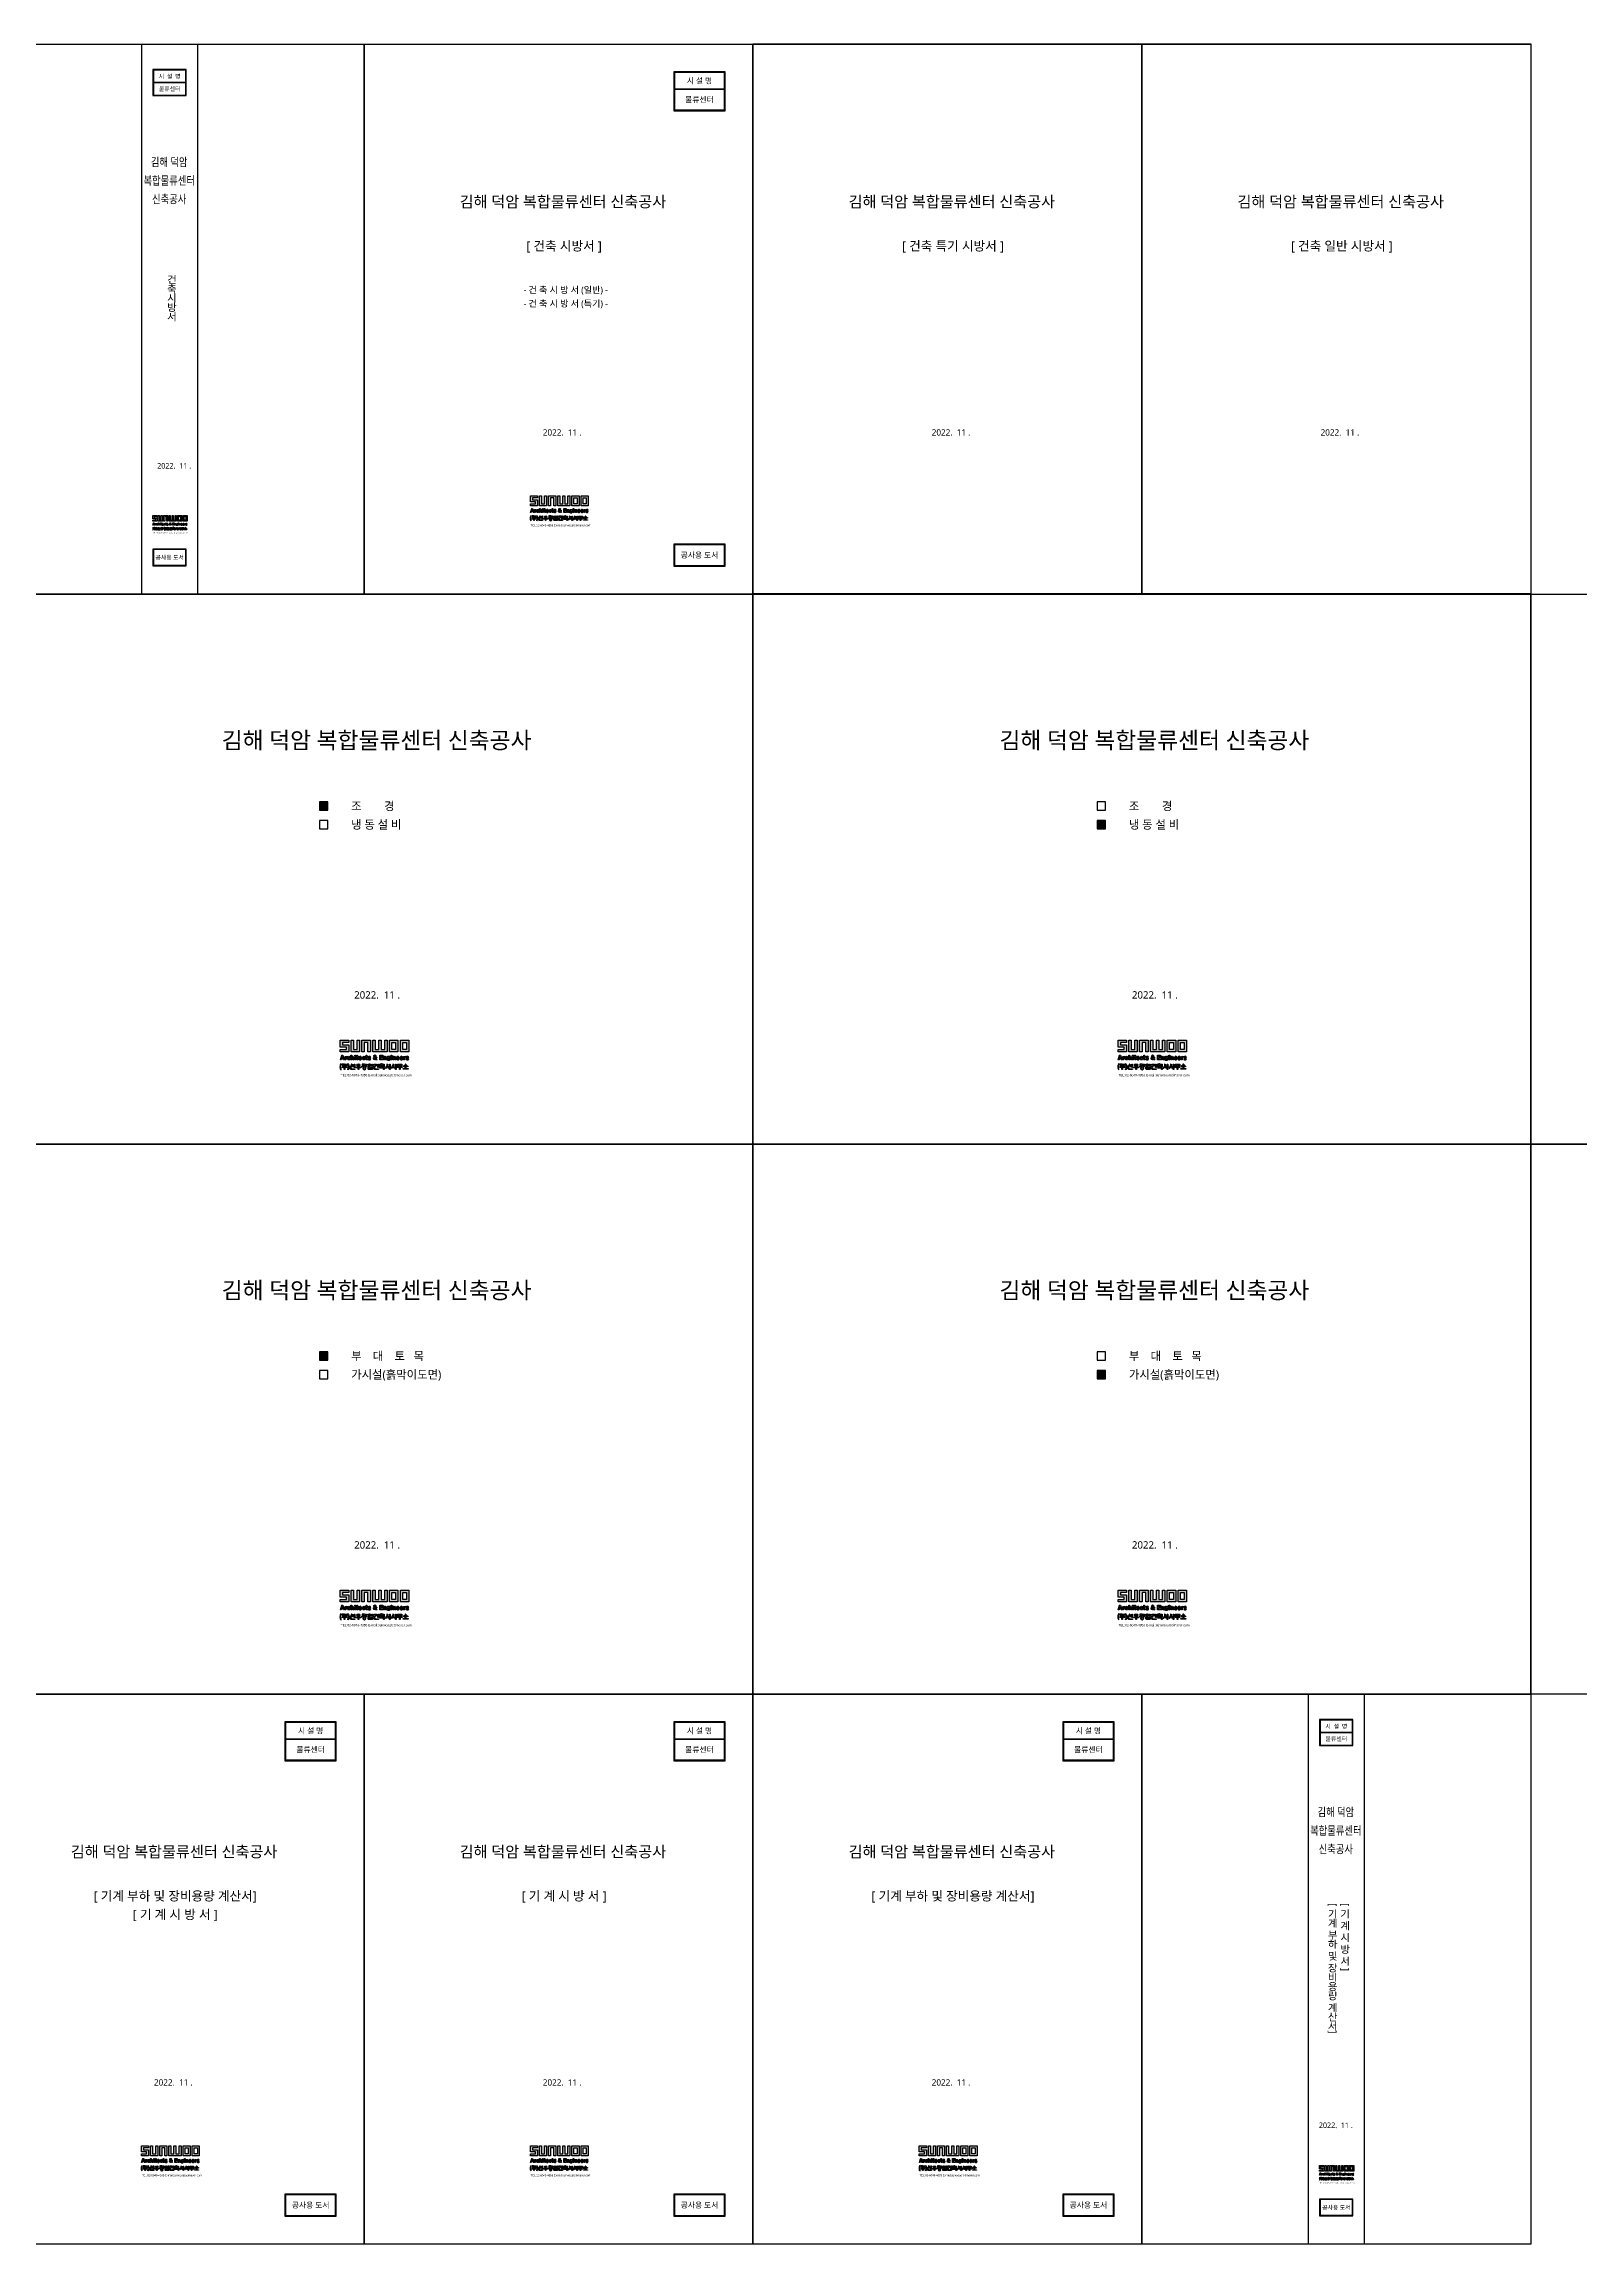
# Model space of a CAD drawing. Header units: millimetres. Extents: x 9953664 to 12293390, y 890820 to 1568026.
# Drawn here: x 11410210 to 11575992, y 1099022 to 1336622 of the extents above; entities that cross this region are included whole.
import ezdxf
from ezdxf.enums import TextEntityAlignment as Align

# ---------------------------------------------------------------- set-up
doc = ezdxf.new("R2010")
doc.units = ezdxf.units.MM
doc.header["$LTSCALE"] = 200
doc.layers.get('DEFPOINTS').update_dxf_attribs({"color": 171})
for name, color, linetype in [('A1', 6, 'Continuous'), ('text', 3, 'Continuous'), ('TIT', 7, 'Continuous')]:
    doc.layers.add(name, color=color, linetype=linetype)
doc.styles.add('@나눔바른고딕', font='')
doc.styles.add('CGS', font='cgse', dxfattribs={"bigfont": 'cgs'})
doc.styles.add('나눔바른고딕', font='')
doc.styles.get('@나눔바른고딕').set_extended_font_data('@NanumBarunGothic')
doc.styles.get('나눔바른고딕').set_extended_font_data('NanumBarunGothic')

# ---------------------------------------------------------------- blocks, each defined once
blk = doc.blocks.new('A$C43CE3710')
at = {"layer": 'A1'}
h = blk.add_hatch(color=164, dxfattribs=at)
h.dxf.hatch_style = 1
h.paths.add_polyline_path([(34767, 10097), (36861, 10097), (36861, 6171), (34767, 6171)], flags=16)
h.paths.add_polyline_path([(33459, 11406), (38170, 11406), (38170, 4862), (33459, 4862)])
h.paths.add_polyline_path([(28747, 10097), (30841, 10097), (30841, 6171), (28747, 6171)], flags=16)
h.paths.add_polyline_path([(27439, 11406), (32150, 11406), (32150, 4862), (27439, 4862)])
h.paths.add_polyline_path([(18060, 11406), (19369, 11406), (19369, 6171), (21441, 6171), (21441, 11406), (22749, 11406), (22749, 6171), (24821, 6171), (24821, 11406), (26130, 11406), (26130, 4862), (18060, 4862)])
h.paths.add_polyline_path([(12040, 4862), (12040, 11406), (16751, 11406), (16751, 4862), (15442, 4862), (15442, 10097), (13349, 10097), (13349, 4862)])
h.paths.add_polyline_path([(6020, 11406), (7329, 11406), (7329, 6171), (9423, 6171), (9423, 11406), (10731, 11406), (10731, 4862), (6020, 4862)])
h.paths.add_polyline_path([(0, 11406), (4711, 11406), (4711, 10097), (1309, 10097), (1309, 8788), (4711, 8788), (4711, 4862), (0, 4862), (0, 6171), (3403, 6171), (3403, 7479), (0, 7479)])
h = blk.add_hatch(color=252, dxfattribs=at)
h.dxf.hatch_style = 1
h.paths.add_polyline_path([(1448, 3097), (881, 3097), (52, 480), (555, 480), (721, 1003), (1607, 1003), (1773, 480), (2276, 480)])
h.paths.add_polyline_path([(873, 1483), (1164, 2403), (1455, 1483)], flags=16)
h.paths.add_polyline_path([(3644, 1924), (3644, 2458, 0.39079318), (3083, 2079), (3083, 2399), (2647, 2399), (2647, 480), (3083, 480), (3083, 1475, -0.48532001)])
h.paths.add_polyline_path([(5320, 2203, 0.24972359), (4774, 2464, 0.23418336), (4266, 2233, 0.16477702), (3989, 1439, 0.17273256), (4229, 676, 0.24203289), (4774, 414, 0.225337), (5320, 694, 0.09263325), (5526, 1178), (5121, 1178, -0.08651971), (5017, 970, -0.23828595), (4774, 846, -0.24030148), (4570, 965, -0.12391955), (4469, 1424, -0.14389496), (4589, 1884, -0.24232051), (4774, 2014, -0.20512917), (5012, 1919, -0.07566325), (5109, 1745), (5528, 1745, 0.10173738)])
h.paths.add_polyline_path([(7489, 1832), (7489, 480), (7053, 480), (7053, 1715, 0.49154519), (6669, 1982, 0.30989887), (6399, 1567), (6399, 480), (5963, 480), (5963, 3097), (6399, 3097), (6399, 2151, -0.79372345)])
h.paths.add_polyline_path([(8536, 2399), (8100, 2399), (8100, 480), (8536, 480)])
h.paths.add_polyline_path([(8536, 3097), (8100, 3097), (8100, 2617), (8536, 2617)])
h.paths.add_polyline_path([(9954, 2421), (9649, 2421), (9649, 3097), (9212, 3097), (9212, 2421), (8973, 2421), (8973, 2072), (9212, 2072), (9212, 959, 0.49773156), (9954, 432), (9954, 813, -0.55484251), (9649, 1003), (9649, 2072), (9954, 2072)])
h.paths.add_polyline_path([(11673, 2203, 0.24972359), (11128, 2464, 0.23418336), (10620, 2233, 0.16477702), (10343, 1439, 0.17273256), (10583, 676, 0.24203289), (11128, 414, 0.225337), (11673, 694, 0.06770676), (11842, 1041), (11416, 1041, -0.03119568), (11370, 970, -0.23828595), (11128, 846, -0.24030148), (10924, 965, -0.0918657), (10827, 1303), (11903, 1303, 0.19272497)])
h.paths.add_polyline_path([(11365, 1919, -0.11258812), (11489, 1652), (10847, 1652, -0.08738837), (10965, 1919, -0.19852825), (11128, 2014, -0.20512917)], flags=16)
h.paths.add_polyline_path([(13611, 2203, 0.24972359), (13066, 2464, 0.23418336), (12558, 2233, 0.16477702), (12281, 1439, 0.17273256), (12521, 676, 0.24203289), (13066, 414, 0.225337), (13611, 694, 0.09263325), (13818, 1178), (13412, 1178, -0.08651971), (13308, 970, -0.23828595), (13066, 846, -0.24030148), (12862, 965, -0.12391955), (12761, 1424, -0.14389496), (12881, 1884, -0.24232051), (13066, 2014, -0.20512917), (13303, 1919, -0.07566325), (13400, 1745), (13820, 1745, 0.10173738)])
h.paths.add_polyline_path([(15079, 2421), (14773, 2421), (14773, 3097), (14337, 3097), (14337, 2421), (14097, 2421), (14097, 2072), (14337, 2072), (14337, 959, 0.49773156), (15079, 432), (15079, 813, -0.55484251), (14773, 1003), (14773, 2072), (15079, 2072)])
h.paths.add_polyline_path([(16226, 2464, 0.30095953), (15601, 2067, 0.29674977), (15701, 1439, 0.08775406), (16003, 1282), (16477, 1152, -0.66792302), (16513, 871, -0.27917258), (16019, 883, -0.31504862), (15932, 1095), (15466, 1095, 0.32248309), (15920, 480, 0.18640092), (16622, 480, 0.27462993), (17016, 1003, 0.36496165), (16567, 1616), (16072, 1758, -0.67946351), (16048, 2016, -0.29598407), (16481, 1971, -0.26431808), (16543, 1815), (16980, 1815, 0.37920288)])
h.paths.add_polyline_path([(19860, 2528, 1.07265679), (18695, 2528, 0.12743598), (18904, 1966, 0.14414264), (18490, 1541, 0.85879956), (19707, 642, 0.01397692), (19781, 710), (19942, 480), (20474, 480), (20065, 1062, 0.11799367), (20324, 1854), (19928, 1854, -0.08565869), (19818, 1414), (19493, 1876, 0.24595207)])
h.paths.add_polyline_path([(19274, 2189), (19148, 2368, -0.19347712), (19151, 2667, -0.56799569), (19436, 2667, -0.35312605), (19357, 2269)], flags=16)
h.paths.add_polyline_path([(19134, 1637), (19550, 1040, 0.00203643), (19403, 917, -0.38091122), (18940, 980, -0.37397785), (19003, 1517)], flags=16)
h.paths.add_polyline_path([(23570, 2072), (22457, 2072), (22457, 2617), (23657, 2617), (23657, 3097), (21977, 3097), (21977, 480), (23657, 480), (23657, 916), (22457, 916), (22457, 1636), (23570, 1636)])
h.paths.add_polyline_path([(24838, 1982, -0.49154519), (25222, 1715), (25222, 480), (25658, 480), (25658, 1832, 0.79372345), (24568, 2151), (24568, 2421), (24132, 2421), (24132, 480), (24568, 480), (24568, 1567, -0.30989887)])
h.paths.add_polyline_path([(26315, 2226, 0.31359213), (26308, 837, 0.50092773), (27252, 843), (27310, 916), (27310, 728, -0.65970425), (26618, 523), (26136, 523, 0.3129269), (26646, 32, 0.28204385), (27586, 310, 0.18965059), (27746, 775), (27746, 2421), (27310, 2421), (27310, 2110, 0.58138937)])
h.paths.add_polyline_path([(27175, 1882, -0.31781328), (27175, 1174, -0.49640213), (26649, 1178, -0.25488513), (26649, 1879, -0.48857146)], flags=16)
h.paths.add_polyline_path([(28761, 3097), (28325, 3097), (28325, 2617), (28761, 2617)])
h.paths.add_polyline_path([(28761, 2399), (28325, 2399), (28325, 480), (28761, 480)])
h.paths.add_polyline_path([(30892, 1832), (30892, 480), (30455, 480), (30455, 1715, 0.49154519), (30071, 1982, 0.30989887), (29801, 1567), (29801, 480), (29365, 480), (29365, 2421), (29801, 2421), (29801, 2151, -0.79372345)])
h.paths.add_polyline_path([(32656, 2203, 0.24972359), (32111, 2464, 0.23418336), (31602, 2233, 0.16477702), (31325, 1439, 0.17273256), (31565, 676, 0.24203289), (32111, 414, 0.225337), (32656, 694, 0.06770676), (32825, 1041), (32399, 1041, -0.03119568), (32353, 970, -0.23828595), (32111, 846, -0.24030148), (31906, 965, -0.0918657), (31809, 1303), (32885, 1303, 0.19272497)])
h.paths.add_polyline_path([(31829, 1652, -0.08738837), (31948, 1919, -0.19852825), (32111, 2014, -0.20512917), (32348, 1919, -0.11258812), (32472, 1652)], flags=16)
h.paths.add_polyline_path([(34588, 2203, 0.24972359), (34043, 2464, 0.23418336), (33535, 2233, 0.16477702), (33258, 1439, 0.17273256), (33498, 676, 0.24203289), (34043, 414, 0.225337), (34588, 694, 0.06770676), (34757, 1041), (34331, 1041, -0.03119568), (34285, 970, -0.23828595), (34043, 846, -0.24030148), (33839, 965, -0.0918657), (33742, 1303), (34818, 1303, 0.19272497)])
h.paths.add_polyline_path([(33762, 1652, -0.08738837), (33880, 1919, -0.19852825), (34043, 2014, -0.20512917), (34280, 1919, -0.11258812), (34404, 1652)], flags=16)
h.paths.add_polyline_path([(36295, 1924), (36295, 2458, 0.39079318), (35734, 2079), (35734, 2399), (35298, 2399), (35298, 480), (35734, 480), (35734, 1475, -0.48532001)])
h.paths.add_polyline_path([(37686, 1616), (37192, 1758, -0.67946351), (37167, 2016, -0.29598407), (37601, 1971, -0.26431808), (37663, 1815), (38100, 1815, 0.37920288), (37345, 2464, 0.30095953), (36720, 2067, 0.29674977), (36820, 1439, 0.08775406), (37123, 1282), (37597, 1152, -0.66792302), (37633, 871, -0.27917258), (37139, 883, -0.31504862), (37052, 1095), (36586, 1095, 0.32248309), (37039, 480, 0.18640092), (37741, 480, 0.27462993), (38136, 1003, 0.36496165)])
at = {"layer": 'A1', "color": 252}
blk.add_line((881, 3097), (52, 480), dxfattribs=at)
at = {"layer": 'A1', "color": 164}
for points in [[(0, 11406), (4711, 11406), (4711, 10097), (1309, 10097), (1309, 8788), (4711, 8788), (4711, 4862), (0, 4862), (0, 6171), (3403, 6171), (3403, 7479), (0, 7479)], [(6020, 11406), (7329, 11406), (7329, 6171), (9423, 6171), (9423, 11406), (10731, 11406), (10731, 4862), (6020, 4862)], [(12040, 4862), (12040, 11406), (16751, 11406), (16751, 4862), (15442, 4862), (15442, 10097), (13349, 10097), (13349, 4862)], [(18060, 11406), (19369, 11406), (19369, 6171), (21441, 6171), (21441, 11406), (22749, 11406), (22749, 6171), (24821, 6171), (24821, 11406), (26130, 11406), (26130, 4862), (18060, 4862)], [(27439, 11406), (32150, 11406), (32150, 4862), (27439, 4862)], [(28747, 10097), (30841, 10097), (30841, 6171), (28747, 6171)], [(33459, 11406), (38170, 11406), (38170, 4862), (33459, 4862)], [(34767, 10097), (36861, 10097), (36861, 6171), (34767, 6171)]]:
    blk.add_lwpolyline(points, close=True, dxfattribs=at)
at = {"layer": 'A1', "color": 252}
for points in [[(52, 480), (881, 3097), (1448, 3097), (2276, 480), (1773, 480), (1607, 1003), (721, 1003), (555, 480)], [(1164, 2403), (873, 1483), (1455, 1483)], [(8100, 3097), (8536, 3097), (8536, 2617), (8100, 2617)], [(8100, 2399), (8536, 2399), (8536, 480), (8100, 480)], [(21977, 3097), (23657, 3097), (23657, 2617), (22457, 2617), (22457, 2072), (23570, 2072), (23570, 1636), (22457, 1636), (22457, 916), (23657, 916), (23657, 480), (21977, 480)], [(28325, 3097), (28761, 3097), (28761, 2617), (28325, 2617)], [(28325, 2399), (28761, 2399), (28761, 480), (28325, 480)]]:
    blk.add_lwpolyline(points, close=True, dxfattribs=at)
for points in [[(2647, 2399), (3083, 2399), (3083, 2079, -0.39079318), (3644, 2458), (3644, 1924, 0.48001727), (3083, 1483), (3083, 480), (2647, 480)], [(5109, 1745, 0.07566325), (5012, 1919, 0.20512917), (4774, 2014, 0.19852825), (4611, 1919, 0.15640875), (4469, 1424, 0.12391955), (4570, 965, 0.24030148), (4774, 846, 0.23828595), (5017, 970, 0.08651971), (5121, 1178), (5526, 1178, -0.09263325), (5320, 694, -0.225337), (4774, 414, -0.24203289), (4229, 676, -0.17273256), (3989, 1439, -0.15522161), (4237, 2194, -0.25473928), (4774, 2464, -0.24972359), (5320, 2203, -0.10173738), (5528, 1745)], [(5963, 3097), (6399, 3097), (6399, 2151, -0.79372345), (7489, 1832), (7489, 480), (7053, 480), (7053, 1715, 0.49154519), (6669, 1982, 0.30989887), (6399, 1567), (6399, 480), (5963, 480)], [(8973, 2421), (9212, 2421), (9212, 3097), (9649, 3097), (9649, 2421), (9954, 2421), (9954, 2072), (9649, 2072), (9649, 1003, 0.55484251), (9954, 813), (9954, 432, -0.49773156), (9212, 959), (9212, 2072), (8973, 2072)], [(10343, 1439, 0.17273256), (10583, 676, 0.24203289), (11128, 414, 0.225337), (11673, 694, 0.06770676), (11842, 1041), (11416, 1041, -0.03119568), (11370, 970, -0.23828595), (11128, 846, -0.24030148), (10924, 965, -0.0918657), (10827, 1303), (11903, 1303, 0.19272497), (11673, 2203, 0.24972359), (11128, 2464, 0.25473928), (10591, 2194, 0.15522161)], [(13400, 1745, 0.07566325), (13303, 1919, 0.20512917), (13066, 2014, 0.19852825), (12903, 1919, 0.15640875), (12761, 1424, 0.12391955), (12862, 965, 0.24030148), (13066, 846, 0.23828595), (13308, 970, 0.08651971), (13412, 1178), (13818, 1178, -0.09263325), (13611, 694, -0.225337), (13066, 414, -0.24203289), (12521, 676, -0.17273256), (12281, 1439, -0.15522161), (12529, 2194, -0.25473928), (13066, 2464, -0.24972359), (13611, 2203, -0.10173738), (13820, 1745)], [(14097, 2421), (14337, 2421), (14337, 3097), (14773, 3097), (14773, 2421), (15079, 2421), (15079, 2072), (14773, 2072), (14773, 1003, 0.55484251), (15079, 813), (15079, 432, -0.49773156), (14337, 959), (14337, 2072), (14097, 2072)], [(16543, 1815), (16980, 1815, 0.37920288), (16226, 2464, 0.2988451), (15603, 2072, 0.29918144), (15701, 1439, 0.08775406), (16003, 1282), (16477, 1152, -0.66792302), (16513, 871, -0.27917258), (16019, 883, -0.31504862), (15932, 1095), (15466, 1095, 0.32248309), (15920, 480, 0.18640092), (16622, 480, 0.27462993), (17016, 1003, 0.36496165), (16567, 1616), (16072, 1758, -0.67946351), (16048, 2016, -0.29598407), (16481, 1971, -0.26431808)], [(19148, 2368, -0.19347712), (19151, 2667, -0.56799569), (19436, 2667, -0.35312605), (19357, 2269), (19274, 2189)], [(24132, 2421), (24568, 2421), (24568, 2151, -0.79372345), (25658, 1832), (25658, 480), (25222, 480), (25222, 1715, 0.49154519), (24838, 1982, 0.30989887), (24568, 1567), (24568, 480), (24132, 480)], [(26649, 1879, 0.25488513), (26649, 1178, 0.49640213), (27175, 1174, 0.31781328), (27175, 1882, 0.48857146)], [(29365, 2421), (29801, 2421), (29801, 2151, -0.79372345), (30892, 1832), (30892, 480), (30455, 480), (30455, 1715, 0.49154519), (30071, 1982, 0.30989887), (29801, 1567), (29801, 480), (29365, 480)], [(31325, 1439, 0.17273256), (31565, 676, 0.24203289), (32111, 414, 0.225337), (32656, 694, 0.06770676), (32825, 1041), (32399, 1041, -0.03119568), (32353, 970, -0.23828595), (32111, 846, -0.24030148), (31906, 965, -0.0918657), (31809, 1303), (32885, 1303, 0.19272497), (32656, 2203, 0.24972359), (32111, 2464, 0.25473928), (31573, 2194, 0.15522161)], [(33258, 1439, 0.17273256), (33498, 676, 0.24203289), (34043, 414, 0.225337), (34588, 694, 0.06770676), (34757, 1041), (34331, 1041, -0.03119568), (34285, 970, -0.23828595), (34043, 846, -0.24030148), (33839, 965, -0.0918657), (33742, 1303), (34818, 1303, 0.19272497), (34588, 2203, 0.24972359), (34043, 2464, 0.25473928), (33506, 2194, 0.15522161)], [(35298, 2399), (35734, 2399), (35734, 2079, -0.39079318), (36295, 2458), (36295, 1924, 0.48001727), (35734, 1483), (35734, 480), (35298, 480)], [(37663, 1815), (38100, 1815, 0.37920288), (37345, 2464, 0.2988451), (36722, 2072, 0.29918144), (36820, 1439, 0.08775406), (37123, 1282), (37597, 1152, -0.66792302), (37633, 871, -0.27917258), (37139, 883, -0.31504862), (37052, 1095), (36586, 1095, 0.32248309), (37039, 480, 0.18640092), (37741, 480, 0.27462993), (38136, 1003, 0.36496165), (37686, 1616), (37192, 1758, -0.67946351), (37167, 2016, -0.29598407), (37601, 1971, -0.26431808)]]:
    blk.add_lwpolyline(points, format="xyb", close=True, dxfattribs=at)
for points in [[(11128, 2014, 0.19852825), (10965, 1919, 0.08738837), (10847, 1652), (11489, 1652, 0.11258812), (11365, 1919, 0.20512917), (11128, 2014)], [(19493, 1876), (19818, 1414, 0.08565869), (19928, 1854), (20324, 1854, -0.11799367), (20065, 1062), (20474, 480), (19942, 480), (19781, 710, -0.01397692), (19707, 642, -0.86197512), (18493, 1546, -0.14278561), (18904, 1966, -0.12743598), (18695, 2528, -1.07265679), (19860, 2528, -0.24595207), (19493, 1876)], [(19134, 1637), (19003, 1517, 0.37397785), (18940, 980, 0.38091122), (19403, 917, -0.00203643), (19550, 1040, -0.00203643)], [(27746, 775, -0.18965059), (27586, 310, -0.28204385), (26646, 32, -0.3129269), (26136, 523), (26618, 523, 0.65970425), (27310, 728), (27310, 916), (27224, 808, -0.47755789), (26308, 837, -0.31359213), (26315, 2226, -0.58138937), (27310, 2110), (27310, 2421), (27746, 2421), (27746, 759)], [(32111, 2014, 0.19852825), (31948, 1919, 0.08738837), (31829, 1652), (32472, 1652, 0.11258812), (32348, 1919, 0.20512917), (32111, 2014)], [(34043, 2014, 0.19852825), (33880, 1919, 0.08738837), (33762, 1652), (34404, 1652, 0.11258812), (34280, 1919, 0.20512917), (34043, 2014)]]:
    blk.add_lwpolyline(points, format="xyb", dxfattribs=at)
blk.add_lwpolyline([(19550, 1040), (19134, 1637)], dxfattribs=at)
blk = doc.blocks.new('A$C3F243212')
at = {"layer": 'A1'}
h = blk.add_hatch(color=164, dxfattribs=at)
h.dxf.hatch_style = 1
h.paths.add_polyline_path([(35429, 4372), (36596, 4372), (36596, 5266), (36967, 5266), (36967, 4372), (38134, 4372), (38134, 4001), (35429, 4001)])
h.paths.add_polyline_path([(32137, 5179), (34842, 5179), (34842, 4808), (33675, 4808), (33675, 3870), (33304, 3870), (33304, 4808), (32137, 4808)])
h.paths.add_polyline_path([(32595, 6444), (34384, 6444), (34384, 5942), (32595, 5942)], flags=16)
edge = h.paths.add_edge_path()
edge.add_line((32225, 6793), (34755, 6793))
edge.add_line((34755, 6793), (34755, 5789))
edge.add_arc((34537, 5789), 218, -90, 0, ccw=False)
edge.add_line((34537, 5571), (32443, 5571))
edge.add_arc((32443, 5789), 218, 180, 270, ccw=False)
edge.add_line((32225, 5789), (32225, 6793))
h.paths.add_polyline_path([(31110, 6793), (31481, 6793), (31481, 5768), (31851, 5768), (31851, 5397), (31481, 5397), (31481, 3870), (31110, 3870)])
h.paths.add_polyline_path([(27823, 6793), (28194, 6793), (28194, 5768), (28564, 5768), (28564, 5397), (28194, 5397), (28194, 3870), (27823, 3870)])
h.paths.add_polyline_path([(22296, 5571), (25000, 5571), (25000, 5200), (23834, 5200), (23834, 4873), (24913, 4873), (24913, 3870), (24542, 3870), (24542, 4524), (22383, 4524), (22383, 4873), (23463, 4873), (23463, 5200), (22296, 5200)])
edge = h.paths.add_edge_path()
edge.add_line((19229, 4904), (19600, 4904))
edge.add_line((19600, 4904), (19600, 4241))
edge.add_line((19600, 4241), (21646, 4241))
edge.add_line((21646, 4241), (21646, 3870))
edge.add_line((21646, 3870), (19459, 3870))
edge.add_arc((19459, 4100), 230, 179.229739, 270, ccw=False)
edge.add_line((19229, 4103), (19229, 4904))
edge = h.paths.add_edge_path(flags=16)
edge.add_arc((16626, 6022), 331, 0, 360)
h.paths.add_polyline_path([(17976, 6814), (18347, 6814), (18347, 6313), (18718, 6313), (18718, 5942), (18347, 5942), (18347, 5397), (17976, 5397)])
h.paths.add_polyline_path([(16319, 4524), (17976, 4524), (17976, 4241), (16319, 4241)], flags=16)
edge = h.paths.add_edge_path()
edge.add_line((15948, 5157), (16319, 5157))
edge.add_line((16319, 5157), (16319, 4873))
edge.add_line((16319, 4873), (17976, 4873))
edge.add_line((17976, 4873), (17976, 5157))
edge.add_line((17976, 5157), (18347, 5157))
edge.add_line((18347, 5157), (18347, 4088))
edge.add_arc((18129, 4088), 218, -90, 0, ccw=False)
edge.add_line((18129, 3870), (16166, 3870))
edge.add_arc((16166, 4088), 218, 180, 270, ccw=False)
edge.add_line((15948, 4088), (15948, 5157))
edge = h.paths.add_edge_path(flags=16)
edge.add_arc((13806, 4598), 550, 0, 360)
h.paths.add_polyline_path([(9160, 5048), (11864, 5048), (11864, 4677), (10697, 4677), (10697, 3848), (10326, 3848), (10326, 4677), (9160, 4677)])
edge = h.paths.add_edge_path(flags=17)
edge.add_arc((10512, 6112), 483, 0, 360)
edge = h.paths.add_edge_path()
edge.add_arc((10512, 6112), 854, 0, 360)
edge = h.paths.add_edge_path()
edge.add_line((6093, 4904), (6464, 4904))
edge.add_line((6464, 4904), (6464, 4241))
edge.add_line((6464, 4241), (8510, 4241))
edge.add_line((8510, 4241), (8510, 3870))
edge.add_line((8510, 3870), (6323, 3870))
edge.add_arc((6323, 4100), 230, 179.229739, 270, ccw=False)
edge.add_line((6093, 4103), (6093, 4904))
h.paths.add_polyline_path([(8118, 6814), (8489, 6814), (8489, 4808), (8118, 4808), (8118, 6045), (7579, 6045), (7579, 6416), (8118, 6416)])
h.paths.add_polyline_path([(1405, 5179), (4110, 5179), (4110, 4808), (2943, 4808), (2943, 3848), (2572, 3848), (2572, 4808), (1405, 4808)])
edge = h.paths.add_edge_path()
edge.add_arc((3942, 6001), 1263, 20.524959, 58.373257, ccw=False)
edge.add_arc((986, 5298), 4295, -15.471133, 15.471133, ccw=False)
edge.add_arc((4118, 4556), 1085, 296.64775, 338.153511, ccw=False)
edge.add_line((4604, 3586), (4604, 4064))
edge.add_arc((3725, 4825), 1163, 319.105231, 350.298234)
edge.add_arc((339, 5335), 4587, 351.145707, 368.854293)
edge.add_arc((3868, 5878), 1017, 9.207591, 43.58826)
edge.add_line((4604, 6579), (4604, 7076))
edge = h.paths.add_edge_path()
edge.add_arc((1573, 6001), 1263, 121.626743, 159.475041)
edge.add_arc((4529, 5298), 4295, 164.528867, 195.471133)
edge.add_arc((1397, 4556), 1085, 201.846489, 243.35225)
edge.add_line((911, 3586), (911, 4064))
edge.add_arc((1790, 4825), 1163, 189.701766, 220.894769, ccw=False)
edge.add_arc((5175, 5335), 4587, 171.145707, 188.854293, ccw=False)
edge.add_arc((1647, 5878), 1017, 136.41174, 170.792409, ccw=False)
edge.add_line((911, 6579), (911, 7076))
edge = h.paths.add_edge_path()
edge.add_line((36782, 6793), (36574, 6793))
edge.add_arc((35243, 6855), 1333, 328.518195, 357.323544, ccw=False)
edge.add_arc((35617, 6676), 922, 297.308443, 325.851326, ccw=False)
edge.add_arc((35402, 7130), 1423, 276.360588, 296.605063, ccw=False)
edge.add_line((35560, 5715), (35560, 5312))
edge.add_arc((35401, 7004), 1699, 275.359698, 296.3251)
edge.add_arc((35578, 6701), 1349, 295.298055, 314.009206)
edge.add_arc((35465, 6837), 1525, 313.511253, 329.655636)
edge.add_arc((38098, 6837), 1525, 210.344364, 226.488747)
edge.add_arc((37985, 6701), 1349, 225.990794, 244.701945)
edge.add_arc((38162, 7004), 1699, 243.6749, 264.640302)
edge.add_line((38003, 5312), (38003, 5715))
edge.add_arc((38161, 7130), 1423, 243.394937, 263.639412, ccw=False)
edge.add_arc((37947, 6676), 922, 214.148674, 242.691557, ccw=False)
edge.add_arc((38320, 6855), 1333, 182.676456, 211.481805, ccw=False)
edge.add_line((36989, 6793), (36782, 6793))
edge = h.paths.add_edge_path()
edge.add_line((29801, 6793), (30008, 6793))
edge.add_arc((34281, 6633), 4275, 177.860545, 188.386023)
edge.add_arc((32355, 6189), 2312, 184.442843, 200.649372)
edge.add_arc((30991, 5731), 875, 204.120327, 250.938571)
edge.add_line((30706, 4904), (30706, 4487))
edge.add_arc((30911, 5541), 1074, 224.041443, 258.9788, ccw=False)
edge.add_arc((31596, 6098), 1955, 203.321784, 221.801908, ccw=False)
edge.add_arc((28006, 6098), 1955, 318.198092, 336.678216, ccw=False)
edge.add_arc((28691, 5541), 1074, 281.0212, 315.958557, ccw=False)
edge.add_line((28897, 4487), (28897, 4904))
edge.add_arc((28611, 5731), 875, 289.061429, 335.879673)
edge.add_arc((27247, 6189), 2312, 339.350628, 355.557157)
edge.add_arc((25322, 6633), 4275, 351.613977, 362.139455)
edge.add_line((29594, 6793), (29801, 6793))
edge = h.paths.add_edge_path()
edge.add_line((26514, 6793), (26721, 6793))
edge.add_arc((30994, 6633), 4275, 177.860545, 188.386023)
edge.add_arc((29069, 6189), 2312, 184.442843, 200.649372)
edge.add_arc((27705, 5731), 875, 204.120327, 250.938571)
edge.add_line((27419, 4904), (27419, 4487))
edge.add_arc((27624, 5541), 1074, 224.041443, 258.9788, ccw=False)
edge.add_arc((28309, 6098), 1955, 203.321784, 221.801908, ccw=False)
edge.add_arc((24719, 6098), 1955, 318.198092, 336.678216, ccw=False)
edge.add_arc((25404, 5541), 1074, 281.0212, 315.958557, ccw=False)
edge.add_line((25610, 4487), (25610, 4904))
edge.add_arc((25324, 5731), 875, 289.061429, 335.879673)
edge.add_arc((23960, 6189), 2312, 339.350628, 355.557157)
edge.add_arc((22035, 6633), 4275, 351.613977, 362.139455)
edge.add_line((26307, 6793), (26514, 6793))
edge = h.paths.add_edge_path()
edge.add_line((23648, 6989), (23855, 6989))
edge.add_line((23855, 6989), (23855, 6771))
edge.add_line((23855, 6771), (24913, 6771))
edge.add_line((24913, 6771), (24913, 6400))
edge.add_line((24913, 6400), (23907, 6400))
edge.add_arc((24454, 6965), 787, 225.899058, 261.083533)
edge.add_arc((24929, 9875), 3735, 260.800472, 269.750969)
edge.add_line((24913, 6140), (24913, 5782))
edge.add_arc((24993, 11568), 5787, 262.447433, 269.210567, ccw=False)
edge.add_arc((24404, 6950), 1131, 228.0299, 261.246242, ccw=False)
edge.add_arc((22892, 6950), 1131, 278.753758, 311.9701, ccw=False)
edge.add_arc((22303, 11568), 5787, 270.789433, 277.552567, ccw=False)
edge.add_line((22383, 5782), (22383, 6140))
edge.add_arc((22367, 9875), 3735, 270.249031, 279.199528)
edge.add_arc((22842, 6965), 787, 278.916467, 314.100942)
edge.add_line((23389, 6400), (22383, 6400))
edge.add_line((22383, 6400), (22383, 6771))
edge.add_line((22383, 6771), (23441, 6771))
edge.add_line((23441, 6771), (23441, 6989))
edge.add_line((23441, 6989), (23648, 6989))
edge = h.paths.add_edge_path()
edge.add_arc((19186, 6888), 1637, 267.008533, 316.543254)
edge.add_line((20375, 5762), (21253, 5762))
edge.add_line((21253, 5762), (21253, 4808))
edge.add_line((21253, 4808), (21624, 4808))
edge.add_line((21624, 4808), (21624, 6814))
edge.add_line((21624, 6814), (21253, 6814))
edge.add_line((21253, 6814), (21253, 6133))
edge.add_line((21253, 6133), (20557, 6133))
edge.add_arc((18913, 6662), 1727, 342.157091, 365.076792)
edge.add_line((20633, 6814), (19145, 6814))
edge.add_line((19145, 6814), (19145, 6444))
edge.add_line((19145, 6444), (20222, 6444))
edge.add_arc((19451, 6485), 772, 302.494644, 356.956688, ccw=False)
edge.add_arc((19120, 7174), 1535, 269.276009, 299.079754, ccw=False)
edge.add_line((19101, 5640), (19101, 5253))
edge = h.paths.add_edge_path()
edge.add_line((16002, 6352), (15798, 6352))
edge.add_line((15798, 6352), (15798, 6701))
edge.add_line((15798, 6701), (16441, 6701))
edge.add_line((16441, 6701), (16441, 6989))
edge.add_line((16441, 6989), (16812, 6989))
edge.add_line((16812, 6989), (16812, 6701))
edge.add_line((16812, 6701), (17455, 6701))
edge.add_line((17455, 6701), (17455, 6352))
edge.add_line((17455, 6352), (17251, 6352))
edge.add_arc((16626, 6022), 706, -207.867354, 27.867354, ccw=False)
edge = h.paths.add_edge_path()
edge.add_line((13110, 5200), (12432, 5200))
edge.add_line((12432, 5200), (12432, 5571))
edge.add_line((12432, 5571), (13621, 5571))
edge.add_line((13621, 5571), (13621, 5881))
edge.add_line((13621, 5881), (13992, 5881))
edge.add_line((13992, 5881), (13992, 5571))
edge.add_line((13992, 5571), (15180, 5571))
edge.add_line((15180, 5571), (15180, 5200))
edge.add_line((15180, 5200), (14502, 5200))
edge.add_arc((13806, 4598), 920, -220.86639, 40.86639, ccw=False)
edge = h.paths.add_edge_path()
edge.add_line((13806, 6814), (15071, 6814))
edge.add_line((15071, 6814), (15071, 6444))
edge.add_line((15071, 6444), (14086, 6444))
edge.add_arc((14511, 6721), 508, 213.061376, 256.370124)
edge.add_arc((15032, 9801), 3631, 259.83716, 270.614952)
edge.add_line((15071, 6171), (15071, 5800))
edge.add_arc((15063, 10197), 4398, 260.754933, 270.102439, ccw=False)
edge.add_arc((14572, 7128), 1290, 233.567339, 260.396288, ccw=False)
edge.add_arc((13040, 7128), 1290, 279.603712, 306.432661, ccw=False)
edge.add_arc((12549, 10197), 4398, 269.897561, 279.245067, ccw=False)
edge.add_line((12541, 5800), (12541, 6171))
edge.add_arc((12580, 9801), 3631, 269.385048, 280.16284)
edge.add_arc((13101, 6721), 508, 283.629876, 326.938624)
edge.add_line((13527, 6444), (12541, 6444))
edge.add_line((12541, 6444), (12541, 6814))
edge.add_line((12541, 6814), (13806, 6814))
edge = h.paths.add_edge_path()
edge.add_line((6744, 6814), (6952, 6814))
edge.add_arc((9216, 6764), 2264, 178.710642, 196.493341)
edge.add_arc((7719, 6373), 720, 200.478151, 262.282075)
edge.add_line((7623, 5659), (7623, 5263))
edge.add_arc((7788, 6488), 1237, 235.866769, 262.309465, ccw=False)
edge.add_arc((7567, 6258), 923, 206.905168, 239.187129, ccw=False)
edge.add_arc((5920, 6258), 923, 300.812871, 333.094832, ccw=False)
edge.add_arc((5699, 6488), 1237, 277.690535, 304.133231, ccw=False)
edge.add_line((5865, 5263), (5865, 5659))
edge.add_arc((5768, 6373), 720, 277.717925, 339.521849)
edge.add_arc((4272, 6764), 2264, 343.506659, 361.289358)
edge.add_line((6536, 6814), (6744, 6814))
edge = h.paths.add_edge_path()
edge.add_line((2757, 6814), (4023, 6814))
edge.add_line((4023, 6814), (4023, 6444))
edge.add_line((4023, 6444), (3009, 6444))
edge.add_arc((3602, 6589), 610, 193.790716, 256.701549)
edge.add_arc((4048, 8509), 2581, 256.859557, 269.432154)
edge.add_line((4023, 5928), (4023, 5571))
edge.add_arc((4073, 9013), 3442, 257.990842, 269.155675, ccw=False)
edge.add_arc((3632, 6818), 1204, 223.391248, 256.789469, ccw=False)
edge.add_arc((1883, 6818), 1204, 283.210531, 316.608752, ccw=False)
edge.add_arc((1442, 9013), 3442, 270.844325, 282.009158, ccw=False)
edge.add_line((1492, 5571), (1492, 5928))
edge.add_arc((1467, 8509), 2581, 270.567846, 283.140443)
edge.add_arc((1913, 6589), 610, 283.298451, 346.209284)
edge.add_line((2506, 6444), (1492, 6444))
edge.add_line((1492, 6444), (1492, 6814))
edge.add_line((1492, 6814), (2757, 6814))
at = {"layer": 'A1', "color": 164}
for points in [[(911, 7076, 0.16666222), (390, 6444, 0.13583746), (390, 4152, 0.18310933), (911, 3586), (911, 4064, -0.13695186), (643, 4629, -0.07742242), (643, 6041, -0.15114951), (911, 6579)], [(4604, 7076, -0.16666222), (5125, 6444, -0.13583746), (5125, 4152, -0.18310933), (4604, 3586), (4604, 4064, 0.13695186), (4872, 4629, 0.07742242), (4872, 6041, 0.15114951), (4604, 6579)], [(6093, 4904), (6464, 4904), (6464, 4241), (8510, 4241), (8510, 3870), (6323, 3870, -0.4181566), (6093, 4103)], [(15948, 5157), (16319, 5157), (16319, 4873), (17976, 4873), (17976, 5157), (18347, 5157), (18347, 4088, -0.41421356), (18129, 3870), (16166, 3870, -0.41421356), (15948, 4088)], [(19229, 4904), (19600, 4904), (19600, 4241), (21646, 4241), (21646, 3870), (19459, 3870, -0.4181566), (19229, 4103)], [(32225, 6793), (34755, 6793), (34755, 5789, -0.41421356), (34537, 5571), (32443, 5571, -0.41421356), (32225, 5789)]]:
    blk.add_lwpolyline(points, format="xyb", close=True, dxfattribs=at)
for points in [[(1405, 5179), (4110, 5179), (4110, 4808), (2943, 4808), (2943, 3848), (2572, 3848), (2572, 4808), (1405, 4808)], [(8118, 6814), (8489, 6814), (8489, 4808), (8118, 4808), (8118, 6045), (7579, 6045), (7579, 6416), (8118, 6416)], [(9160, 5048), (11864, 5048), (11864, 4677), (10697, 4677), (10697, 3848), (10326, 3848), (10326, 4677), (9160, 4677)], [(16319, 4524), (17976, 4524), (17976, 4241), (16319, 4241)], [(17976, 6814), (18347, 6814), (18347, 6313), (18718, 6313), (18718, 5942), (18347, 5942), (18347, 5397), (17976, 5397)], [(22296, 5571), (25000, 5571), (25000, 5200), (23834, 5200), (23834, 4873), (24913, 4873), (24913, 3870), (24542, 3870), (24542, 4524), (22383, 4524), (22383, 4873), (23463, 4873), (23463, 5200), (22296, 5200)], [(27823, 6793), (28194, 6793), (28194, 5768), (28564, 5768), (28564, 5397), (28194, 5397), (28194, 3870), (27823, 3870)], [(31110, 6793), (31481, 6793), (31481, 5768), (31851, 5768), (31851, 5397), (31481, 5397), (31481, 3870), (31110, 3870)], [(32137, 5179), (34842, 5179), (34842, 4808), (33675, 4808), (33675, 3870), (33304, 3870), (33304, 4808), (32137, 4808)], [(32595, 6444), (34384, 6444), (34384, 5942), (32595, 5942)], [(35429, 4372), (36596, 4372), (36596, 5266), (36967, 5266), (36967, 4372), (38134, 4372), (38134, 4001), (35429, 4001)]]:
    blk.add_lwpolyline(points, close=True, dxfattribs=at)
for points in [[(2757, 6814), (1492, 6814), (1492, 6444), (2506, 6444, -0.28160921), (2054, 5995, -0.0549134), (1492, 5928), (1492, 5571, 0.04875435), (2158, 5646, 0.14676765), (2757, 5991)], [(2757, 6814), (4023, 6814), (4023, 6444), (3009, 6444, 0.28160921), (3461, 5995, 0.0549134), (4023, 5928), (4023, 5571, -0.04875435), (3357, 5646, -0.14676765), (2757, 5991)], [(6744, 6814), (6536, 6814, -0.07774775), (6443, 6121, -0.27640342), (5865, 5659), (5865, 5263, 0.11589274), (6393, 5465, 0.14179564), (6744, 5840, 0.34350848)], [(6744, 6814), (6952, 6814, 0.07774775), (7044, 6121, 0.27640342), (7623, 5659), (7623, 5263, -0.11589274), (7094, 5465, -0.14179564), (6744, 5840, -0.34350848)], [(13806, 6814), (12541, 6814), (12541, 6444), (13527, 6444, -0.19125202), (13221, 6227, -0.04706169), (12541, 6171), (12541, 5800, 0.04080882), (13256, 5857, 0.11760106), (13806, 6091, 0.50967659)], [(13806, 6814), (15071, 6814), (15071, 6444), (14086, 6444, 0.19125202), (14392, 6227, 0.04706169), (15071, 6171), (15071, 5800, -0.04080882), (14357, 5857, -0.11760106), (13806, 6091, -0.50967659)], [(20375, 5762, -0.21956567), (19101, 5253), (19101, 5640, 0.13078143), (19866, 5833, 0.24221205), (20222, 6444), (19145, 6444), (19145, 6814), (20633, 6814, -0.10034079), (20557, 6133, -0.10034079)], [(23648, 6989), (23441, 6989), (23441, 6771), (22383, 6771), (22383, 6400), (23389, 6400, -0.15473881), (22964, 6188, -0.03907378), (22383, 6140), (22383, 5782, 0.02951831), (23064, 5832, 0.14595705), (23648, 6109, 0.44124169)], [(23648, 6989), (23855, 6989), (23855, 6771), (24913, 6771), (24913, 6400), (23907, 6400, 0.15473881), (24332, 6188, 0.03907378), (24913, 6140), (24913, 5782, -0.02951831), (24232, 5832, -0.14595705), (23648, 6109, -0.44124169)], [(26514, 6793), (26307, 6793, -0.04595838), (26264, 6010, -0.07083243), (26123, 5373, -0.20717306), (25610, 4904), (25610, 4487, 0.15363493), (26176, 4795, 0.08080997), (26514, 5324, 0.28772262)], [(26514, 6793), (26721, 6793, 0.04595838), (26764, 6010, 0.07083243), (26906, 5373, 0.20717306), (27419, 4904), (27419, 4487, -0.15363493), (26852, 4795, -0.08080997), (26514, 5324, -0.28772262)], [(29801, 6793), (29594, 6793, -0.04595838), (29551, 6010, -0.07083243), (29410, 5373, -0.20717306), (28897, 4904), (28897, 4487, 0.15363493), (29463, 4795, 0.08080997), (29801, 5324, 0.28772262)], [(29801, 6793), (30008, 6793, 0.04595838), (30051, 6010, 0.07083243), (30192, 5373, 0.20717306), (30706, 4904), (30706, 4487, -0.15363493), (30139, 4795, -0.08080997), (29801, 5324, -0.28772262)], [(36782, 6793), (36574, 6793, -0.12635309), (36380, 6159, -0.12518975), (36040, 5857, -0.08856365), (35560, 5715), (35560, 5312, 0.09173486), (36155, 5481, 0.08182468), (36515, 5731, 0.07055991), (36782, 6066, 0.21671535)], [(36782, 6793), (36989, 6793, 0.12635309), (37183, 6159, 0.12518975), (37524, 5857, 0.08856365), (38003, 5715), (38003, 5312, -0.09173486), (37408, 5481, -0.08182468), (37048, 5731, -0.07055991), (36782, 6066, -0.21671535)]]:
    blk.add_lwpolyline(points, format="xyb", dxfattribs=at)
for points in [[(13110, 5200), (12432, 5200), (12432, 5571), (13621, 5571), (13621, 5881), (13992, 5881), (13992, 5571), (15180, 5571), (15180, 5200), (14502, 5200)], [(16002, 6352), (15798, 6352), (15798, 6701), (16441, 6701), (16441, 6989), (16812, 6989), (16812, 6701), (17455, 6701), (17455, 6352), (17251, 6352)], [(20557, 6133), (21253, 6133), (21253, 6814), (21624, 6814), (21624, 4808), (21253, 4808), (21253, 5762), (20375, 5762)]]:
    blk.add_lwpolyline(points, dxfattribs=at)
for centre, radius in [((10512, 6112), 854), ((10512, 6112), 483), ((13806, 4598), 550), ((16626, 6022), 331)]:
    blk.add_circle(centre, radius, dxfattribs=at)
for centre, radius, start, end in [((13806, 4598), 920, 139.13361, 40.86639), ((16626, 6022), 706, 152.132646, 27.867354)]:
    blk.add_arc(centre, radius, start, end, dxfattribs=at)
at = {"layer": 'A1', "style": 'CGS', "width": 0.85}
blk.add_text('TEL:02-6049-4355 E-mail:sunwooarc@naver.com', height=1308.69, dxfattribs=at).set_placement((628, 0))
blk = doc.blocks.new('표지A4')
at = {"layer": 'DEFPOINTS', "color": 2}
blk.add_lwpolyline([(10672613, 1466017), (10714613, 1466017), (10714613, 1406617), (10672613, 1406617)], close=True, dxfattribs=at)

msp = doc.modelspace()

# ---------------------------------------------------------------- hatches: boundary and pattern name
at = {"layer": 'TIT'}
h = msp.add_hatch(color=256, dxfattribs=at)
h.paths.add_polyline_path([(11440420, 1254322), (11439970, 1253872), (11440870, 1253872)])
h.paths.add_polyline_path([(11439970, 1254772), (11439970, 1253872), (11440420, 1254322)])
h.paths.add_polyline_path([(11440870, 1254772), (11440420, 1254322), (11440870, 1253872)])
h.paths.add_polyline_path([(11440870, 1254772), (11439970, 1254772), (11440420, 1254322)])
h = msp.add_hatch(color=256, dxfattribs=at)
h.paths.add_polyline_path([(11524420, 1252322), (11523970, 1251872), (11524870, 1251872)])
h.paths.add_polyline_path([(11523970, 1252772), (11523970, 1251872), (11524420, 1252322)])
h.paths.add_polyline_path([(11524870, 1252772), (11524420, 1252322), (11524870, 1251872)])
h.paths.add_polyline_path([(11524870, 1252772), (11523970, 1252772), (11524420, 1252322)])
h = msp.add_hatch(color=256, dxfattribs=at)
h.paths.add_polyline_path([(11440420, 1194922), (11439970, 1194472), (11440870, 1194472)])
h.paths.add_polyline_path([(11439970, 1195372), (11439970, 1194472), (11440420, 1194922)])
h.paths.add_polyline_path([(11440870, 1195372), (11440420, 1194922), (11440870, 1194472)])
h.paths.add_polyline_path([(11440870, 1195372), (11439970, 1195372), (11440420, 1194922)])
h = msp.add_hatch(color=256, dxfattribs=at)
h.paths.add_polyline_path([(11524420, 1192922), (11523970, 1192472), (11524870, 1192472)])
h.paths.add_polyline_path([(11523970, 1193372), (11523970, 1192472), (11524420, 1192922)])
h.paths.add_polyline_path([(11524870, 1193372), (11524420, 1192922), (11524870, 1192472)])
h.paths.add_polyline_path([(11524870, 1193372), (11523970, 1193372), (11524420, 1192922)])

# ---------------------------------------------------------------- linework, layer by layer
at = {"layer": 'DEFPOINTS'}
for points in [[(11402782, 1336622), (11444782, 1336622), (11444782, 1277222), (11402782, 1277222)], [(11444782, 1336622), (11486782, 1336622), (11486782, 1277222), (11444782, 1277222)], [(11486782, 1336622), (11528782, 1336622), (11528782, 1277222), (11486782, 1277222)], [(11528782, 1336622), (11570782, 1336622), (11570782, 1277222), (11528782, 1277222)], [(11570782, 1277222), (11612782, 1277222), (11612782, 1217822), (11570782, 1217822)], [(11570782, 1217822), (11612782, 1217822), (11612782, 1158422), (11570782, 1158422)], [(11402782, 1158422), (11444782, 1158422), (11444782, 1099022), (11402782, 1099022)], [(11444782, 1158422), (11486782, 1158422), (11486782, 1099022), (11444782, 1099022)], [(11486782, 1158422), (11528782, 1158422), (11528782, 1099022), (11486782, 1099022)], [(11528782, 1158422), (11570782, 1158422), (11570782, 1099022), (11528782, 1099022)]]:
    msp.add_lwpolyline(points, close=True, dxfattribs=at)
at = {"layer": 'DEFPOINTS', "color": 8}
for points in [[(11426782, 1336622), (11426782, 1277222), (11420782, 1277222), (11420782, 1336622), (11426782, 1336622)], [(11552782, 1158422), (11552782, 1099022), (11546782, 1099022), (11546782, 1158422), (11552782, 1158422)]]:
    msp.add_lwpolyline(points, dxfattribs=at)
for points in [[(11402782, 1277222), (11486782, 1277222), (11486782, 1217822), (11402782, 1217822)], [(11486782, 1277222), (11570782, 1277222), (11570782, 1217822), (11486782, 1217822)], [(11402782, 1217822), (11486782, 1217822), (11486782, 1158422), (11402782, 1158422)], [(11486782, 1217822), (11570782, 1217822), (11570782, 1158422), (11486782, 1158422)]]:
    msp.add_lwpolyline(points, close=True, dxfattribs=at)
at = {"layer": 'TIT', "color": 8}
for points in [[(11421982, 1331047), (11425582, 1331047), (11425582, 1333860), (11421982, 1333860)], [(11478232, 1329422), (11483782, 1329422), (11483782, 1333622), (11478232, 1333622)], [(11421982, 1280272), (11425582, 1280272), (11425582, 1282072), (11421982, 1282072)], [(11478232, 1280222), (11483782, 1280222), (11483782, 1282622), (11478232, 1282622)], [(11436232, 1151222), (11441782, 1151222), (11441782, 1155422), (11436232, 1155422)], [(11478232, 1151222), (11483782, 1151222), (11483782, 1155422), (11478232, 1155422)], [(11520232, 1151222), (11525782, 1151222), (11525782, 1155422), (11520232, 1155422)], [(11547982, 1152847), (11551582, 1152847), (11551582, 1155660), (11547982, 1155660)], [(11436232, 1102022), (11441782, 1102022), (11441782, 1104422), (11436232, 1104422)], [(11478232, 1102022), (11483782, 1102022), (11483782, 1104422), (11478232, 1104422)], [(11520232, 1102022), (11525782, 1102022), (11525782, 1104422), (11520232, 1104422)], [(11547982, 1102072), (11551582, 1102072), (11551582, 1103872), (11547982, 1103872)]]:
    msp.add_lwpolyline(points, close=True, dxfattribs=at)
at = {"layer": 'TIT'}
for points in [[(11422038, 1332454), (11425526, 1332454), (11425526, 1333804), (11422038, 1333804)], [(11478307, 1331747), (11483707, 1331747), (11483707, 1333547), (11478307, 1333547)], [(11422038, 1331104), (11425526, 1331104), (11425526, 1332454), (11422038, 1332454)], [(11478307, 1329497), (11483707, 1329497), (11483707, 1331747), (11478307, 1331747)], [(11439970, 1253872), (11440870, 1253872), (11440870, 1254772), (11439970, 1254772)], [(11439970, 1194472), (11440870, 1194472), (11440870, 1195372), (11439970, 1195372)], [(11523970, 1194472), (11524870, 1194472), (11524870, 1195372), (11523970, 1195372)], [(11436307, 1153547), (11441707, 1153547), (11441707, 1155347), (11436307, 1155347)], [(11478307, 1153547), (11483707, 1153547), (11483707, 1155347), (11478307, 1155347)], [(11520307, 1153547), (11525707, 1153547), (11525707, 1155347), (11520307, 1155347)], [(11548038, 1154254), (11551526, 1154254), (11551526, 1155604), (11548038, 1155604)], [(11436307, 1151297), (11441707, 1151297), (11441707, 1153547), (11436307, 1153547)], [(11478307, 1151297), (11483707, 1151297), (11483707, 1153547), (11478307, 1153547)], [(11520307, 1151297), (11525707, 1151297), (11525707, 1153547), (11520307, 1153547)], [(11548038, 1152904), (11551526, 1152904), (11551526, 1154254), (11548038, 1154254)]]:
    msp.add_lwpolyline(points, close=True, dxfattribs=at)
at = {"layer": 'TIT', "color": 3}
for points in [[(11422038, 1331104), (11425526, 1331104), (11425526, 1333804), (11422038, 1333804)], [(11478307, 1329497), (11483707, 1329497), (11483707, 1333547), (11478307, 1333547)], [(11422038, 1280328), (11425526, 1280328), (11425526, 1282015), (11422038, 1282015)], [(11478307, 1280297), (11483707, 1280297), (11483707, 1282547), (11478307, 1282547)], [(11436307, 1151297), (11441707, 1151297), (11441707, 1155347), (11436307, 1155347)], [(11478307, 1151297), (11483707, 1151297), (11483707, 1155347), (11478307, 1155347)], [(11520307, 1151297), (11525707, 1151297), (11525707, 1155347), (11520307, 1155347)], [(11548038, 1152904), (11551526, 1152904), (11551526, 1155604), (11548038, 1155604)], [(11436307, 1102097), (11441707, 1102097), (11441707, 1104347), (11436307, 1104347)], [(11478307, 1102097), (11483707, 1102097), (11483707, 1104347), (11478307, 1104347)], [(11520307, 1102097), (11525707, 1102097), (11525707, 1104347), (11520307, 1104347)], [(11548038, 1102128), (11551526, 1102128), (11551526, 1103815), (11548038, 1103815)]]:
    msp.add_lwpolyline(points, close=True, dxfattribs=at)
at = {"layer": 'TIT', "color": 252}
for points in [[(11523970, 1253872), (11524870, 1253872), (11524870, 1254772), (11523970, 1254772)], [(11439970, 1251872), (11440870, 1251872), (11440870, 1252772), (11439970, 1252772)], [(11523970, 1251872), (11524870, 1251872), (11524870, 1252772), (11523970, 1252772)], [(11439970, 1192472), (11440870, 1192472), (11440870, 1193372), (11439970, 1193372)], [(11523970, 1192472), (11524870, 1192472), (11524870, 1193372), (11523970, 1193372)]]:
    msp.add_lwpolyline(points, close=True, dxfattribs=at)

# ---------------------------------------------------------------- block references
at = {"ltscale": 5}
for name, p, xscale, yscale, zscale in [('A$C43CE3710', (11462739, 1285958), 0.1636363636363457, 0.1636363636363457, 0.1636363636363457), ('A$C43CE3710', (11421964, 1284602), 0.0969696969696864, 0.0969696969696864, 0.0969696969696864), ('A$C3F243212', (11462674, 1284534), 0.1636363636363457, 0.1636363636363457, 0.1636363636363457), ('A$C3F243212', (11421926, 1283758), 0.0969696969696864, 0.0969696969696864, 0.0969696969696864), ('A$C43CE3710', (11442207, 1226823), 0.1939393939393727, 0.1939393939393727, 0.1939393939393727), ('A$C43CE3710', (11526207, 1226823), 0.1939393939393727, 0.1939393939393727, 0.1939393939393727), ('A$C3F243212', (11442130, 1225135), 0.1939393939393727, 0.1939393939393727, 0.1939393939393727), ('A$C3F243212', (11526130, 1225135), 0.1939393939393727, 0.1939393939393727, 0.1939393939393727), ('A$C43CE3710', (11442207, 1167423), 0.1939393939393727, 0.1939393939393727, 0.1939393939393727), ('A$C43CE3710', (11526207, 1167423), 0.1939393939393727, 0.1939393939393727, 0.1939393939393727), ('A$C3F243212', (11442130, 1165735), 0.1939393939393727, 0.1939393939393727, 0.1939393939393727), ('A$C3F243212', (11526130, 1165735), 0.1939393939393727, 0.1939393939393727, 0.1939393939393727), ('A$C43CE3710', (11420739, 1107758), 0.1636363636363457, 0.1636363636363457, 0.1636363636363457), ('A$C43CE3710', (11462739, 1107758), 0.1636363636363457, 0.1636363636363457, 0.1636363636363457), ('A$C43CE3710', (11504739, 1107758), 0.1636363636363457, 0.1636363636363457, 0.1636363636363457), ('A$C3F243212', (11420674, 1106334), 0.1636363636363457, 0.1636363636363457, 0.1636363636363457), ('A$C3F243212', (11462674, 1106334), 0.1636363636363457, 0.1636363636363457, 0.1636363636363457), ('A$C3F243212', (11504674, 1106334), 0.1636363636363457, 0.1636363636363457, 0.1636363636363457), ('A$C43CE3710', (11547964, 1106402), 0.0969696969696864, 0.0969696969696864, 0.0969696969696864), ('A$C3F243212', (11547926, 1105558), 0.0969696969696864, 0.0969696969696864, 0.0969696969696864)]:
    msp.add_blockref(name, p, dxfattribs=dict(at, xscale=xscale, yscale=yscale, zscale=zscale))
at = {"layer": 'DEFPOINTS'}
for p in [(814169, -129394), (856169, -129394)]:
    msp.add_blockref('표지A4', p, dxfattribs=at)

# ---------------------------------------------------------------- texts
at = {"layer": 'text', "style": '나눔바른고딕'}
for s, height, p in [('시  설  명', 450, (11423782, 1333129)), ('시 설 명', 600, (11481007, 1332647)), ('물류센터', 450, (11423782, 1331786)), ('물류센터', 600, (11481007, 1330622)), ('김해 덕암 복합물류센터 신축공사', 1200, (11466255, 1319590)), ('김해 덕암 복합물류센터 신축공사', 1200, (11508255, 1319590)), ('김해 덕암 복합물류센터 신축공사', 1200, (11550255, 1319590)), ('[ 건축 시방서 ]', 1000, (11466380, 1314811)), ('[ 건축 특기 시방서 ]', 1000, (11508380, 1314811)), ('[ 건축 일반 시방서 ]', 1000, (11550380, 1314811)), ('- 건 축 시 방 서 (일반) -', 700, (11466555, 1310060)), ('- 건 축 시 방 서 (특기) -', 700, (11466555, 1308590)), ('2022.  11 .', 675, (11466172, 1294673)), ('2022.  11 .', 675, (11508172, 1294673)), ('2022.  11 .', 675, (11550172, 1294673)), ('공사용 도서', 450, (11423782, 1281172)), ('공사용 도서', 600, (11481007, 1281422)), ('김해 덕암 복합물류센터 신축공사', 1800, (11446132, 1261422)), ('김해 덕암 복합물류센터 신축공사', 1800, (11530132, 1261422)), ('2022.  11 .', 800, (11446182, 1233922)), ('2022.  11 .', 800, (11530182, 1233922)), ('김해 덕암 복합물류센터 신축공사', 1800, (11446132, 1202022)), ('김해 덕암 복합물류센터 신축공사', 1800, (11530132, 1202022)), ('2022.  11 .', 800, (11446182, 1174522)), ('2022.  11 .', 800, (11530182, 1174522)), ('시 설 명', 600, (11439007, 1154447)), ('시 설 명', 600, (11481007, 1154447)), ('시 설 명', 600, (11523007, 1154447)), ('시  설  명', 450, (11549782, 1154929)), ('물류센터', 600, (11439007, 1152422)), ('물류센터', 600, (11481007, 1152422)), ('물류센터', 600, (11523007, 1152422)), ('물류센터', 450, (11549782, 1153586)), ('김해 덕암 복합물류센터 신축공사', 1200, (11424255, 1141390)), ('김해 덕암 복합물류센터 신축공사', 1200, (11466255, 1141390)), ('김해 덕암 복합물류센터 신축공사', 1200, (11508255, 1141390)), ('[ 기계 부하 및 장비용량 계산서]', 1000, (11424380, 1136611)), ('[ 기 계 시 방 서 ]', 1000, (11466380, 1136611)), ('[ 기계 부하 및 장비용량 계산서]', 1000, (11508380, 1136611)), ('[ 기 계 시 방 서 ]', 1000, (11424380, 1134611)), ('2022.  11 .', 675, (11424172, 1116473)), ('2022.  11 .', 675, (11466172, 1116473)), ('2022.  11 .', 675, (11508172, 1116473)), ('공사용 도서', 600, (11439007, 1103222)), ('공사용 도서', 600, (11481007, 1103222)), ('공사용 도서', 600, (11523007, 1103222)), ('공사용 도서', 450, (11549782, 1102972))]:
    msp.add_text(s, height=height, dxfattribs=at).set_placement(p, align=Align.MIDDLE_CENTER)
at = {"layer": 'text', "style": '나눔바른고딕', "width": 0.8}
for s, height, p in [('김해 덕암', 900, (11423730, 1323869)), ('복합물류센터', 900, (11423730, 1321869)), ('신축공사', 900, (11423730, 1319869)), ('2022.  11 .', 600, (11424267, 1291068)), ('김해 덕암', 900, (11549730, 1145669)), ('복합물류센터', 900, (11549730, 1143669)), ('신축공사', 900, (11549730, 1141669)), ('2022.  11 .', 600, (11549730, 1111844))]:
    msp.add_text(s, height=height, dxfattribs=at).set_placement(p, align=Align.MIDDLE_CENTER)
at = {"layer": 'text', "style": '@나눔바른고딕'}
for s, p in [('건축시방서', (11424044, 1311744)), ('[ 기계 부하 및 장비용량 계산서]', (11549409, 1135843)), ('[ 기 계 시 방 서 ]', (11550758, 1135843))]:
    msp.add_text(s, height=800, rotation=270, dxfattribs=at).set_placement(p, align=Align.MIDDLE_LEFT)
at = {"layer": 'text', "style": '나눔바른고딕'}
for s, p in [('조        경', (11443378, 1254318)), ('냉 동 설 비', (11527378, 1252318)), ('부    대    토   목', (11443378, 1194918)), ('가시설(흙막이도면)', (11527378, 1192918))]:
    msp.add_text(s, height=900, dxfattribs=at).set_placement(p, align=Align.MIDDLE_LEFT)
at = {"layer": 'TIT', "color": 252, "style": '나눔바른고딕'}
for s, p in [('조        경', (11527378, 1254318)), ('냉 동 설 비', (11443378, 1252318)), ('부    대    토   목', (11527378, 1194918)), ('가시설(흙막이도면)', (11443378, 1192918))]:
    msp.add_text(s, height=900, dxfattribs=at).set_placement(p, align=Align.MIDDLE_LEFT)

doc.saveas('drawing.dxf')
